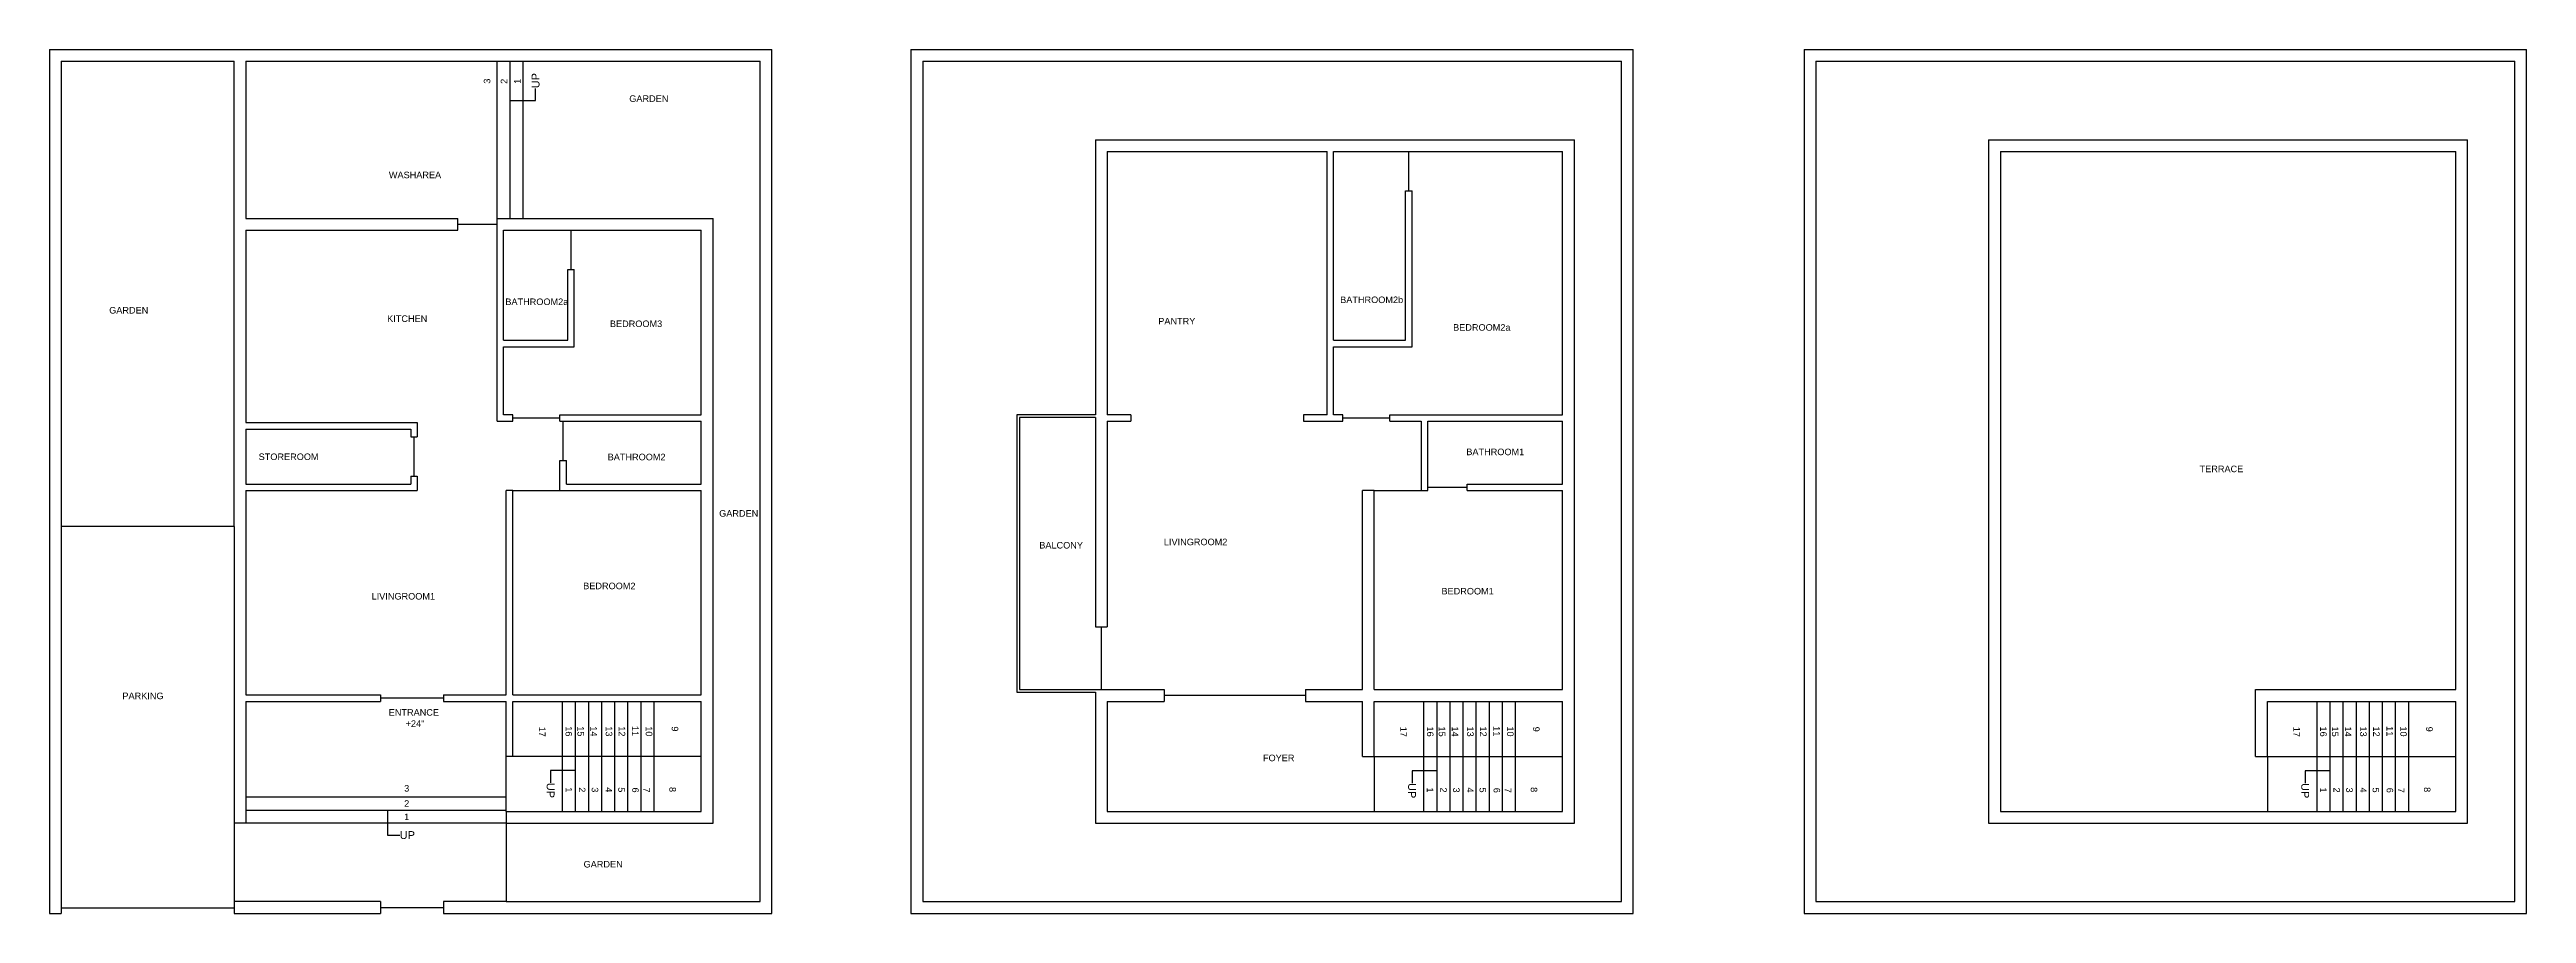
# Model space of a CAD drawing. Header units: feet. Extents: x -35 to 1857, y 11 to 671.
import ezdxf
from ezdxf import colors
from ezdxf.entities.mleader import LeaderData, LeaderLine
from ezdxf.math import Vec2, Vec3

# ---------------------------------------------------------------- set-up
doc = ezdxf.new("R2010")
doc.units = ezdxf.units.FT
doc.header["$MEASUREMENT"] = 0
for name, color, linetype in [('Balcony', 7, 'Continuous'), ('BathRoom1', 7, 'Continuous'), ('BathRoom2a', 7, 'Continuous'), ('BathRoom2b', 7, 'Continuous'), ('BedRoom1', 7, 'Continuous'), ('BedRoom2', 7, 'Continuous'), ('BedRoom2a', 7, 'Continuous'), ('BedRoom3', 7, 'Continuous'), ('Boundary', 7, 'Continuous'), ('Door2.6fD.Panel', 7, 'Continuous'), ('Door3fD.Panel', 7, 'Continuous'), ('Door4fD.Panel', 7, 'Continuous'), ('Entrance_Staircase', 7, 'Continuous'), ('Foyer', 7, 'Continuous'), ('Garden', 7, 'Continuous'), ('Garden_Staircase', 7, 'Continuous'), ('Kitchen', 7, 'Continuous'), ('LivingRoom1', 7, 'Continuous'), ('LivingRoom2', 7, 'Continuous'), ('Main_gate', 7, 'Continuous'), ('Pantry', 7, 'Continuous'), ('Parking', 7, 'Continuous'), ('Staircase', 7, 'Continuous'), ('Staircase_innerwall', 7, 'Continuous'), ('Staircase_outertwall', 7, 'Continuous'), ('StoreRoom', 7, 'Continuous'), ('Terrace', 7, 'Continuous'), ('WashArea', 7, 'Continuous')]:
    doc.layers.add(name, color=color, linetype=linetype)
doc.styles.get("Standard").update_dxf_attribs({"font": 'arial.ttf'})

msp = doc.modelspace()

# ---------------------------------------------------------------- linework, layer by layer
at = {"layer": 'Balcony'}
for p, q in [((703.9, 392.3), (703.9, 180.3)), ((763.9, 392.3), (703.9, 392.3)), ((705.9, 390.3), (705.9, 182.3)), ((763.9, 390.3), (705.9, 390.3)), ((763.9, 230.3), (772.9, 230.3)), ((703.9, 180.3), (763.9, 180.3)), ((705.9, 182.3), (763.9, 182.3))]:
    msp.add_line(p, q, dxfattribs=at)
at = {"layer": 'BathRoom1'}
for p, q in [((1012.9, 387.3), (1012.9, 334.3)), ((1017.9, 387.3), (1120.9, 387.3)), ((1017.9, 334.3), (1017.9, 387.3)), ((1120.9, 339.3), (1120.9, 387.3)), ((1012.9, 334.3), (1017.9, 334.3)), ((1047.9, 339.3), (1120.9, 339.3)), ((1047.9, 334.3), (1047.9, 339.3))]:
    msp.add_line(p, q, dxfattribs=at)
at = {"layer": 'BathRoom2a'}
for p, q in [((311.7, 533.3), (359.7, 533.3)), ((311.7, 449.3), (311.7, 533.3)), ((360.7, 503.3), (365.7, 503.3)), ((360.7, 449.3), (360.7, 503.3)), ((311.7, 449.3), (360.7, 449.3))]:
    msp.add_line(p, q, dxfattribs=at)
at = {"layer": 'BathRoom2b'}
for p, q in [((945.9, 593.3), (993.9, 593.3)), ((945.9, 449.3), (945.9, 593.3)), ((1000.9, 563.3), (1005.9, 563.3)), ((1000.9, 449.3), (1000.9, 563.3)), ((945.9, 449.3), (1000.9, 449.3))]:
    msp.add_line(p, q, dxfattribs=at)
at = {"layer": 'BedRoom1'}
for p, q in [((976.9, 182.3), (976.9, 334.3)), ((1047.9, 334.3), (1120.9, 334.3)), ((1120.9, 182.3), (1120.9, 334.3)), ((976.9, 182.3), (1120.9, 182.3))]:
    msp.add_line(p, q, dxfattribs=at)
at = {"layer": 'BedRoom2'}
for p, q in [((354.7, 387.3), (354.7, 392.3)), ((354.7, 387.3), (462.7, 387.3)), ((462.7, 339.3), (462.7, 387.3)), ((354.7, 357.3), (359.7, 357.3)), ((354.7, 334.3), (354.7, 357.3)), ((359.7, 339.3), (359.7, 357.3)), ((318.7, 178.3), (318.7, 334.3)), ((354.7, 334.3), (462.7, 334.3)), ((359.7, 339.3), (462.7, 339.3)), ((462.7, 178.3), (462.7, 334.3)), ((318.7, 178.3), (462.7, 178.3))]:
    msp.add_line(p, q, dxfattribs=at)
at = {"layer": 'BedRoom2a'}
for p, q in [((993.9, 593.3), (1120.9, 593.3)), ((1120.9, 392.3), (1120.9, 593.3)), ((1005.9, 444.3), (1005.9, 563.3)), ((945.9, 444.3), (1005.9, 444.3)), ((945.9, 392.3), (945.9, 444.3)), ((952.9, 392.3), (945.9, 392.3)), ((952.9, 387.3), (952.9, 392.3)), ((988.9, 392.3), (1120.9, 392.3)), ((988.9, 387.3), (988.9, 392.3)), ((988.9, 387.3), (1012.9, 387.3))]:
    msp.add_line(p, q, dxfattribs=at)
at = {"layer": 'BedRoom3'}
for p, q in [((359.7, 533.3), (462.7, 533.3)), ((462.7, 392.3), (462.7, 533.3)), ((365.7, 444.3), (365.7, 503.3)), ((311.7, 444.3), (365.7, 444.3)), ((311.7, 392.3), (311.7, 444.3)), ((306.7, 387.3), (318.7, 387.3)), ((318.7, 392.3), (311.7, 392.3)), ((318.7, 387.3), (318.7, 392.3)), ((354.7, 392.3), (462.7, 392.3))]:
    msp.add_line(p, q, dxfattribs=at)
at = {"layer": 'Boundary'}
for p, q in [((-35.3, 671.3), (516.7, 671.3)), ((-35.3, 671.3), (-35.3, 11.3)), ((516.7, 11.3), (516.7, 671.3)), ((622.9, 671.3), (1174.9, 671.3)), ((622.9, 671.3), (622.9, 11.3)), ((1174.9, 11.3), (1174.9, 671.3)), ((1305.4, 671.3), (1857.4, 671.3)), ((1305.4, 671.3), (1305.4, 11.3)), ((1857.4, 11.3), (1857.4, 671.3)), ((631.9, 662.3), (1165.9, 662.3)), ((631.9, 662.3), (631.9, 20.3)), ((1165.9, 20.3), (1165.9, 662.3)), ((1314.4, 662.3), (1848.4, 662.3)), ((1314.4, 662.3), (1314.4, 20.3)), ((1848.4, 20.3), (1848.4, 662.3)), ((763.9, 602.3), (1129.9, 602.3)), ((763.9, 602.3), (763.9, 392.3)), ((1129.9, 80.3), (1129.9, 602.3)), ((1446.4, 602.3), (1812.4, 602.3)), ((1446.4, 602.3), (1446.4, 80.3)), ((1812.4, 80.3), (1812.4, 602.3)), ((763.9, 180.3), (763.9, 80.3)), ((763.9, 80.3), (1129.9, 80.3)), ((1446.4, 80.3), (1812.4, 80.3)), ((631.9, 20.3), (1165.9, 20.3)), ((1314.4, 20.3), (1848.4, 20.3)), ((-35.3, 11.3), (-26.3, 11.3)), ((105.7, 11.3), (217.7, 11.3)), ((265.7, 11.3), (516.7, 11.3)), ((622.9, 11.3), (1174.9, 11.3)), ((1305.4, 11.3), (1857.4, 11.3))]:
    msp.add_line(p, q, dxfattribs=at)
at = {"layer": 'Door2.6fD.Panel'}
for p, q in [((1003.4, 563.3), (1003.4, 593.3)), ((276.7, 537.8), (306.7, 537.8)), ((363.2, 503.3), (363.2, 533.3)), ((357.2, 357.3), (357.2, 387.3)), ((243.2, 375.3), (243.2, 345.3)), ((1047.9, 336.8), (1017.9, 336.8))]:
    msp.add_line(p, q, dxfattribs=at)
at = {"layer": 'Door3fD.Panel'}
for p, q in [((354.7, 389.8), (318.7, 389.8)), ((988.9, 389.8), (952.9, 389.8)), ((318.7, 334.3), (354.7, 334.3)), ((976.9, 334.3), (1012.9, 334.3))]:
    msp.add_line(p, q, dxfattribs=at)
at = {"layer": 'Door4fD.Panel'}
for p, q in [((768.4, 230.3), (768.4, 182.3)), ((265.7, 175.8), (217.7, 175.8)), ((924.4, 177.8), (816.4, 177.8)), ((217.7, 15.8), (265.7, 15.8))]:
    msp.add_line(p, q, dxfattribs=at)
at = {"layer": 'Entrance_Staircase'}
for p, q in [((114.7, 173.3), (114.7, 80.3)), ((114.7, 173.3), (217.7, 173.3)), ((217.7, 178.3), (217.7, 173.3)), ((265.7, 178.3), (265.7, 173.3)), ((265.7, 173.3), (313.7, 173.3)), ((313.7, 131.5), (313.7, 173.3)), ((114.7, 100.3), (313.7, 100.3)), ((313.7, 80.3), (105.7, 80.3)), ((114.7, 90.3), (313.7, 90.3)), ((313.7, 89.3), (313.7, 20.3)), ((217.7, 20.3), (105.7, 20.3)), ((217.7, 20.3), (217.7, 11.3)), ((313.7, 20.3), (265.7, 20.3)), ((265.7, 20.3), (265.7, 11.3))]:
    msp.add_line(p, q, dxfattribs=at)
at = {"layer": 'Foyer'}
for p, q in [((772.9, 173.3), (816.4, 173.3)), ((772.9, 173.3), (772.9, 89.3)), ((816.4, 182.3), (816.4, 173.3)), ((924.4, 182.3), (924.4, 173.3)), ((924.4, 173.3), (967.9, 173.3)), ((967.9, 131.3), (967.9, 173.3)), ((772.9, 89.3), (976.9, 89.3))]:
    msp.add_line(p, q, dxfattribs=at)
at = {"layer": 'Garden'}
for p, q in [((-26.3, 662.3), (105.7, 662.3)), ((-26.3, 662.3), (-26.3, 306.8)), ((105.7, 306.8), (105.7, 662.3)), ((326.7, 662.3), (507.7, 662.3)), ((507.7, 20.3), (507.7, 662.3)), ((326.7, 542.3), (471.7, 542.3)), ((471.7, 80.3), (471.7, 542.3)), ((313.7, 80.3), (471.7, 80.3)), ((313.7, 20.3), (507.7, 20.3))]:
    msp.add_line(p, q, dxfattribs=at)
at = {"layer": 'Garden_Staircase'}
for p, q in [((306.7, 542.3), (306.7, 662.3)), ((316.7, 542.3), (316.7, 662.3)), ((326.7, 542.3), (326.7, 662.3)), ((306.7, 542.3), (326.7, 542.3))]:
    msp.add_line(p, q, dxfattribs=at)
at = {"layer": 'Kitchen'}
for p, q in [((114.7, 533.3), (276.7, 533.3)), ((114.7, 533.3), (114.7, 386.3)), ((276.7, 533.3), (276.7, 542.3)), ((306.7, 387.3), (306.7, 542.3)), ((114.7, 386.3), (245.7, 386.3))]:
    msp.add_line(p, q, dxfattribs=at)
at = {"layer": 'LivingRoom1'}
for p, q in [((114.7, 334.3), (114.7, 178.3)), ((114.7, 334.3), (245.7, 334.3)), ((313.7, 178.3), (313.7, 334.3)), ((318.7, 334.3), (313.7, 334.3)), ((114.7, 178.3), (217.7, 178.3)), ((265.7, 178.3), (313.7, 178.3))]:
    msp.add_line(p, q, dxfattribs=at)
at = {"layer": 'LivingRoom2'}
for p, q in [((772.9, 387.3), (772.9, 230.3)), ((772.9, 387.3), (790.9, 387.3)), ((922.9, 387.3), (952.9, 387.3)), ((967.9, 182.3), (967.9, 334.3)), ((976.9, 334.3), (967.9, 334.3)), ((763.9, 182.3), (816.4, 182.3)), ((924.4, 182.3), (967.9, 182.3))]:
    msp.add_line(p, q, dxfattribs=at)
at = {"layer": 'Main_gate'}
msp.add_line((105.7, 15.3), (-26.3, 15.3), dxfattribs=at)
at = {"layer": 'Pantry'}
for p, q in [((772.9, 593.3), (940.9, 593.3)), ((772.9, 593.3), (772.9, 392.3)), ((940.9, 392.3), (940.9, 593.3)), ((790.9, 392.3), (772.9, 392.3)), ((790.9, 392.3), (790.9, 387.3)), ((940.9, 392.3), (922.9, 392.3)), ((922.9, 392.3), (922.9, 387.3))]:
    msp.add_line(p, q, dxfattribs=at)
at = {"layer": 'Parking'}
for p, q in [((-26.3, 306.8), (-26.3, 11.3)), ((105.7, 306.8), (-26.3, 306.8)), ((105.7, 306.8), (105.7, 11.3))]:
    msp.add_line(p, q, dxfattribs=at)
at = {"layer": 'Staircase'}
for p, q in [((356.7, 89.3), (356.7, 173.3)), ((366.7, 89.3), (366.7, 173.3)), ((376.7, 89.3), (376.7, 173.3)), ((386.7, 89.3), (386.7, 173.3)), ((396.7, 89.3), (396.7, 173.3)), ((406.7, 89.3), (406.7, 173.3)), ((416.7, 89.3), (416.7, 173.3)), ((426.7, 89.3), (426.7, 173.3)), ((1014.9, 89.1), (1014.9, 173.1)), ((1024.9, 89.1), (1024.9, 173.1)), ((1034.9, 89.1), (1034.9, 173.1)), ((1044.9, 89.1), (1044.9, 173.1)), ((1054.9, 89.1), (1054.9, 173.1)), ((1064.9, 89.1), (1064.9, 173.1)), ((1074.9, 89.1), (1074.9, 173.1)), ((1084.9, 89.1), (1084.9, 173.1)), ((1697.4, 89.1), (1697.4, 173.1)), ((1707.4, 89.1), (1707.4, 173.1)), ((1717.4, 89.1), (1717.4, 173.1)), ((1727.4, 89.1), (1727.4, 173.1)), ((1737.4, 89.1), (1737.4, 173.1)), ((1747.4, 89.1), (1747.4, 173.1)), ((1757.4, 89.1), (1757.4, 173.1)), ((1767.4, 89.1), (1767.4, 173.1)), ((313.7, 131.5), (462.7, 131.5)), ((967.9, 131.3), (1120.9, 131.3)), ((1650.4, 131.3), (1803.4, 131.3))]:
    msp.add_line(p, q, dxfattribs=at)
at = {"layer": 'Staircase_innerwall'}
for p, q in [((313.7, 89.3), (313.7, 131.5)), ((976.9, 131.5), (976.9, 89.3)), ((1659.4, 131.5), (1659.4, 89.3))]:
    msp.add_line(p, q, dxfattribs=at)
at = {"layer": 'Staircase_outertwall'}
for p, q in [((318.7, 173.3), (462.7, 173.3)), ((318.7, 131.5), (318.7, 173.3)), ((462.7, 89.3), (462.7, 173.3)), ((976.9, 173.3), (1120.9, 173.3)), ((976.9, 131.5), (976.9, 173.3)), ((1120.9, 89.3), (1120.9, 173.3)), ((1659.4, 173.3), (1803.4, 173.3)), ((1659.4, 131.5), (1659.4, 173.3)), ((1803.4, 89.3), (1803.4, 173.3)), ((313.7, 89.3), (462.7, 89.3)), ((967.9, 89.3), (1120.9, 89.3)), ((1650.4, 89.3), (1803.4, 89.3))]:
    msp.add_line(p, q, dxfattribs=at)
at = {"layer": 'StoreRoom'}
for p, q in [((114.7, 381.3), (114.7, 339.3)), ((114.7, 381.3), (240.7, 381.3)), ((240.7, 381.3), (240.7, 375.3)), ((245.7, 386.3), (245.7, 375.3)), ((240.7, 375.3), (245.7, 375.3)), ((240.7, 345.3), (240.7, 339.3)), ((240.7, 345.3), (245.7, 345.3)), ((245.7, 345.3), (245.7, 334.3)), ((114.7, 339.3), (240.7, 339.3))]:
    msp.add_line(p, q, dxfattribs=at)
at = {"layer": 'Terrace'}
for p, q in [((1455.4, 593.3), (1803.4, 593.3)), ((1455.4, 593.3), (1455.4, 89.3)), ((1803.4, 182.3), (1803.4, 593.3)), ((1650.4, 182.3), (1803.4, 182.3)), ((1650.4, 131.3), (1650.4, 182.3)), ((1455.4, 89.3), (1659.4, 89.3))]:
    msp.add_line(p, q, dxfattribs=at)
at = {"layer": 'WashArea'}
for p, q in [((114.7, 662.3), (326.7, 662.3)), ((114.7, 662.3), (114.7, 542.3)), ((114.7, 542.3), (276.7, 542.3)), ((763.9, 390.3), (763.9, 230.3))]:
    msp.add_line(p, q, dxfattribs=at)

# ---------------------------------------------------------------- texts
at = {"layer": 'Balcony', "insert": (721, 295.1), "char_height": 5, "width": 33.942, "attachment_point": 1}
msp.add_mtext('BALCONY', dxfattribs=at)
at = {"layer": 'BathRoom1', "insert": (1047.3, 366.4), "char_height": 5, "width": 33.801, "attachment_point": 1}
msp.add_mtext('BATHROOM1', dxfattribs=at)
at = {"layer": 'BathRoom2a', "insert": (313, 481.1), "char_height": 5, "width": 33.942, "attachment_point": 1}
msp.add_mtext('BATHROOM2a', dxfattribs=at)
at = {"layer": 'BathRoom2b', "insert": (950.9, 482.6), "char_height": 5, "width": 33.942, "attachment_point": 1}
msp.add_mtext('BATHROOM2b', dxfattribs=at)
at = {"layer": 'BedRoom1', "insert": (1028.3, 260), "char_height": 5, "width": 33.942, "attachment_point": 1}
msp.add_mtext('BEDROOM1', dxfattribs=at)
at = {"layer": 'BedRoom2', "char_height": 5, "width": 33.942, "attachment_point": 1}
for s, insert in [('BATHROOM2', (391.2, 362.5)), ('BEDROOM2', (372.5, 264))]:
    msp.add_mtext(s, dxfattribs=dict(at, insert=insert))
at = {"layer": 'BedRoom2a', "insert": (1037.2, 461.5), "char_height": 5, "width": 33.942, "attachment_point": 1}
msp.add_mtext('BEDROOM2a', dxfattribs=at)
at = {"layer": 'BedRoom3', "insert": (392.9, 464.3), "char_height": 5, "width": 33.942, "attachment_point": 1}
msp.add_mtext('BEDROOM3', dxfattribs=at)
at = {"layer": 'Entrance_Staircase', "char_height": 5, "width": 33.942, "attachment_point": 1}
for s, insert in [('ENTRANCE', (223.9, 167.4)), ("+24''", (236.8, 158.8)), ('3', (235.7, 109.4)), ('2', (235.7, 97.8)), ('1', (235.7, 87.6))]:
    msp.add_mtext(s, dxfattribs=dict(at, insert=insert))
at = {"layer": 'Foyer', "insert": (891.9, 132.6), "char_height": 5, "width": 33.942, "attachment_point": 1}
msp.add_mtext('FOYER', dxfattribs=at)
at = {"layer": 'Garden', "char_height": 5, "width": 33.942, "attachment_point": 1}
for insert in [(407.7, 636.3), (10.3, 474.6), (476.4, 319.4), (372.8, 51.4)]:
    msp.add_mtext('GARDEN', dxfattribs=dict(at, insert=insert))
at = {"layer": 'Garden_Staircase', "char_height": 5, "width": 33.942, "attachment_point": 1, "rotation": 90}
for s, insert in [('3', (296.5, 645.2)), ('2', (309.5, 645.1)), ('1', (319.7, 645.1))]:
    msp.add_mtext(s, dxfattribs=dict(at, insert=insert))
at = {"layer": 'Kitchen', "insert": (222.7, 468.2), "char_height": 5, "width": 33.942, "attachment_point": 1}
msp.add_mtext('KITCHEN ', dxfattribs=at)
at = {"layer": 'LivingRoom1', "insert": (210.8, 256.1), "char_height": 5, "width": 33.942, "attachment_point": 1}
msp.add_mtext('LIVINGROOM1', dxfattribs=at)
at = {"layer": 'LivingRoom2', "insert": (816.2, 297.6), "char_height": 5, "width": 33.942, "attachment_point": 1}
msp.add_mtext('LIVINGROOM2', dxfattribs=at)
at = {"layer": 'Pantry', "insert": (811.9, 466.3), "char_height": 5, "width": 33.942, "attachment_point": 1}
msp.add_mtext('PANTRY', dxfattribs=at)
at = {"layer": 'Parking', "insert": (20.4, 180), "char_height": 5, "width": 33.942, "attachment_point": 1}
msp.add_mtext('PARKING', dxfattribs=at)
at = {"layer": 'Staircase', "char_height": 5, "width": 33.942, "attachment_point": 1, "rotation": 270}
for s, insert in [('17', (343.7, 154)), ('16', (364, 154.3)), ('15', (373.1, 154.3)), ('14', (383, 154.3)), ('13', (394.7, 154.3)), ('12', (404.6, 154.3)), ('11', (414.8, 154.6)), ('10', (425.3, 154.3)), ('9', (445.1, 154.2)), ('17', (1001.8, 153.9)), ('16', (1022.2, 154.1)), ('15', (1031.2, 154.1)), ('14', (1041.2, 154.1)), ('13', (1052.9, 154.1)), ('12', (1062.8, 154.1)), ('11', (1073, 154.4)), ('10', (1083.4, 154.2)), ('9', (1103.3, 154)), ('17', (1684.3, 153.9)), ('16', (1704.7, 154.1)), ('15', (1713.7, 154.1)), ('14', (1723.6, 154.1)), ('13', (1735.3, 154.1)), ('12', (1745.2, 154.1)), ('11', (1755.4, 154.4)), ('10', (1765.9, 154.2)), ('9', (1785.7, 154)), ('1', (364, 107.7)), ('2', (374.2, 107.7)), ('3', (384, 107.7)), ('4', (394.6, 107.7)), ('5', (404.2, 107.7)), ('6', (414.9, 107.5)), ('7', (423.5, 107.5)), ('8', (443.3, 107.9)), ('1', (1022.1, 107.5)), ('2', (1032.4, 107.5)), ('3', (1042.2, 107.5)), ('4', (1052.8, 107.5)), ('5', (1062.4, 107.5)), ('6', (1073.1, 107.3)), ('7', (1081.7, 107.3)), ('8', (1101.5, 107.8)), ('1', (1704.6, 107.5)), ('2', (1714.9, 107.5)), ('3', (1724.6, 107.5)), ('4', (1735.2, 107.5)), ('5', (1744.8, 107.5)), ('6', (1755.5, 107.3)), ('7', (1764.1, 107.3)), ('8', (1784, 107.8))]:
    msp.add_mtext(s, dxfattribs=dict(at, insert=insert))
at = {"layer": 'StoreRoom', "insert": (124.5, 362.7), "char_height": 5, "width": 33.942, "attachment_point": 1}
msp.add_mtext('STOREROOM', dxfattribs=at)
at = {"layer": 'Terrace', "insert": (1607.6, 353.4), "char_height": 5, "width": 33.942, "attachment_point": 1}
msp.add_mtext('TERRACE', dxfattribs=at)
at = {"layer": 'WashArea', "insert": (224, 578), "char_height": 5, "width": 33.942, "attachment_point": 1}
msp.add_mtext('WASHAREA ', dxfattribs=at)

# ---------------------------------------------------------------- leaders
at = {"layer": 'Entrance_Staircase'}
ml = msp.add_multileader_mtext('Standard', dxfattribs=at)
ml.set_content('UP', color=256)
ml.set_leader_properties()
ml.build(insert=Vec2(0, 0))
ml.multileader.update_dxf_attribs({"dogleg_length": 0.36, "arrow_head_size": 0.18})
ctx = ml.context
ctx.base_point, ctx.char_height, ctx.arrow_head_size, ctx.landing_gap_size, ctx.plane_origin = Vec3(232.2, 71.2), 6, 0.18, 0.09, Vec3(222.9, 80.6)
notes = []
notes.append((ctx, [(0, (1, 1, 0), (222.9, 71.2), (1, 0), 9.36, [(0, [(222.9, 90.6)], 0, [])])]))
ctx.mtext.insert, ctx.mtext.rotation, ctx.mtext.flow_direction = Vec3(232.3, 74.2), 6.283185, 5
at = {"layer": 'Garden_Staircase'}
ml = msp.add_multileader_mtext('Standard', dxfattribs=at)
ml.set_content('UP', color=256)
ml.set_leader_properties()
ml.build(insert=Vec2(0, 0))
ml.multileader.update_dxf_attribs({"dogleg_length": 0.36, "arrow_head_size": 0.18})
ctx = ml.context
ctx.base_point, ctx.char_height, ctx.arrow_head_size, ctx.landing_gap_size, ctx.plane_origin, ctx.plane_x_axis, ctx.plane_y_axis = Vec3(336.1, 641.7), 6, 0.18, 0.09, Vec3(326.7, 632.3), Vec3(0, 1), Vec3(-1, 0)
notes.append((ctx, [(0, (1, 1, 0), (336.1, 632.3), (0, 1), 9.36, [(0, [(316.7, 632.3)], 0, [])])]))
ctx.mtext.insert, ctx.mtext.text_direction, ctx.mtext.rotation, ctx.mtext.flow_direction = Vec3(333.1, 641.7), Vec3(0, 1), 1.570796, 5
at = {"layer": 'Staircase'}
ml = msp.add_multileader_mtext('Standard', dxfattribs=at)
ml.set_content('UP', color=256)
ml.set_leader_properties()
ml.build(insert=Vec2(0, 0))
ml.multileader.update_dxf_attribs({"dogleg_length": 0.36, "arrow_head_size": 0.18})
ctx = ml.context
ctx.base_point, ctx.char_height, ctx.arrow_head_size, ctx.landing_gap_size, ctx.plane_origin, ctx.plane_x_axis, ctx.plane_y_axis = Vec3(347.6, 111.1), 6, 0.18, 0.09, Vec3(357, 120.5), Vec3(0, -1), Vec3(1, 0)
notes.append((ctx, [(0, (1, 1, 0), (347.6, 120.5), (0, -1), 9.36, [(0, [(367, 120.5)], 0, [])])]))
ctx.mtext.insert, ctx.mtext.text_direction, ctx.mtext.rotation, ctx.mtext.flow_direction = Vec3(350.6, 111.1), Vec3(0, -1), 4.712389, 5
ml = msp.add_multileader_mtext('Standard', dxfattribs=at)
ml.set_content('UP', color=256)
ml.set_leader_properties()
ml.build(insert=Vec2(0, 0))
ml.multileader.update_dxf_attribs({"dogleg_length": 0.36, "arrow_head_size": 0.18})
ctx = ml.context
ctx.base_point, ctx.char_height, ctx.arrow_head_size, ctx.landing_gap_size, ctx.plane_origin, ctx.plane_x_axis, ctx.plane_y_axis = Vec3(1005.8, 111), 6, 0.18, 0.09, Vec3(1015.2, 120.3), Vec3(0, -1), Vec3(1, 0)
notes.append((ctx, [(0, (1, 1, 0), (1005.8, 120.3), (0, -1), 9.36, [(0, [(1025.2, 120.3)], 0, [])])]))
ctx.mtext.insert, ctx.mtext.text_direction, ctx.mtext.rotation, ctx.mtext.flow_direction = Vec3(1008.8, 110.9), Vec3(0, -1), 4.712389, 5
ml = msp.add_multileader_mtext('Standard', dxfattribs=at)
ml.set_content('UP', color=256)
ml.set_leader_properties()
ml.build(insert=Vec2(0, 0))
ml.multileader.update_dxf_attribs({"dogleg_length": 0.36, "arrow_head_size": 0.18})
ctx = ml.context
ctx.base_point, ctx.char_height, ctx.arrow_head_size, ctx.landing_gap_size, ctx.plane_origin, ctx.plane_x_axis, ctx.plane_y_axis = Vec3(1688.2, 111), 6, 0.18, 0.09, Vec3(1697.6, 120.3), Vec3(0, -1), Vec3(1, 0)
notes.append((ctx, [(0, (1, 1, 0), (1688.2, 120.3), (0, -1), 9.36, [(0, [(1707.6, 120.3)], 0, [])])]))
ctx.mtext.insert, ctx.mtext.text_direction, ctx.mtext.rotation, ctx.mtext.flow_direction = Vec3(1691.3, 110.9), Vec3(0, -1), 4.712389, 5
for ctx, leaders in notes:
    for number, flags, end, landing, length, lines in leaders:
        leader = LeaderData()
        leader.index, (leader.has_last_leader_line, leader.has_dogleg_vector, leader.attachment_direction) = number, flags
        leader.last_leader_point, leader.dogleg_vector, leader.dogleg_length = Vec3(end), Vec3(landing), length
        for number, points, colour, breaks in lines:
            line = LeaderLine()
            line.index, line.vertices, line.color, line.breaks = number, Vec3.list(points), colors.encode_raw_color(colour), breaks
            leader.lines.append(line)
        ctx.leaders.append(leader)

doc.saveas('drawing.dxf')
